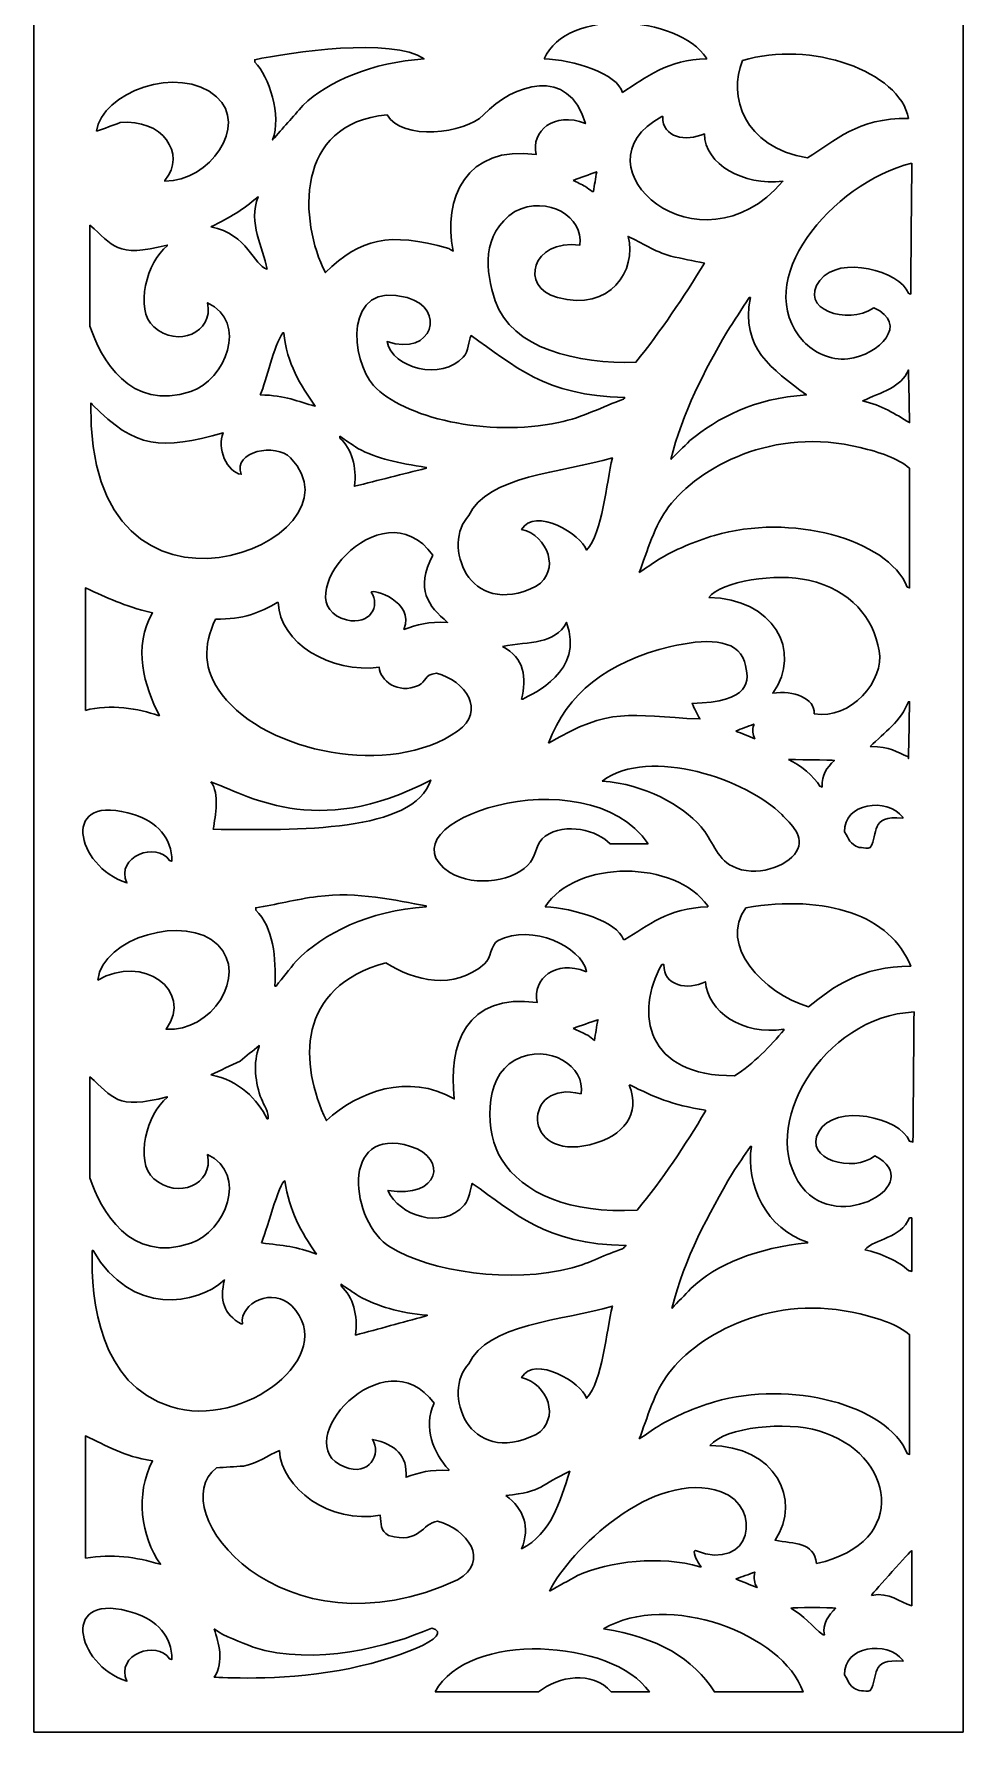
# Model space of a CAD drawing. Header units: centimetres. Extents: x 16.8 to 21.6, y -9 to 9.
# Drawn here: x 16.78 to 21.59, y -9 to -0.21 of the extents above; entities that cross this region are included whole.
import ezdxf

# ---------------------------------------------------------------- set-up
doc = ezdxf.new("R2010")
doc.units = ezdxf.units.CM
doc.header["$MEASUREMENT"] = 0
doc.layers.add('layer 1', color=7, linetype='Continuous')

msp = doc.modelspace()

# ---------------------------------------------------------------- linework, layer by layer
at = {"layer": 'layer 1', "color": 250, "lineweight": 30}
for points, knots in [([(16.78097, -9.00021), (16.78097, -9.00021), (16.78097, 9.00077), (16.78097, 9.00077), (16.78097, 9.00077), (16.78097, 9.00077), (21.58578, 9.00077), (21.58578, 9.00077), (21.58578, 9.00077), (21.58578, 9.00077), (21.58578, -9.00021), (21.58578, -9.00021), (21.58578, -9.00021), (21.58578, -9.00021), (16.78097, -9.00021), (16.78097, -9.00021)], [0, 0, 0, 0, 0.2, 0.2, 0.2, 0.2, 0.4, 0.4, 0.4, 0.4, 0.6, 0.6, 0.6, 0.6, 1, 1, 1, 1]), ([(19.41875, -0.33973), (19.53909, -0.07243), (20.10807, -0.11324), (20.25969, -0.33528), (20.25969, -0.33528), (20.25969, -0.33676), (20.25969, -0.33825), (20.25969, -0.33973), (20.25969, -0.33973), (20.06148, -0.34239), (19.94266, -0.43626), (19.82472, -0.51369), (19.82472, -0.51369), (19.80073, -0.41831), (19.56764, -0.34151), (19.41875, -0.33973)], [0, 0, 0, 0, 0.2, 0.2, 0.2, 0.2, 0.4, 0.4, 0.4, 0.4, 0.6, 0.6, 0.6, 0.6, 1, 1, 1, 1]), ([(17.92245, -0.35757), (17.92245, -0.35311), (17.92245, -0.34866), (17.92245, -0.34419), (17.92245, -0.34419), (18.10152, -0.30658), (18.63609, -0.22572), (18.79819, -0.33973), (18.79819, -0.33973), (18.53154, -0.35752), (18.30164, -0.45493), (18.17184, -0.5806), (18.17184, -0.5806), (18.11964, -0.64006), (18.06744, -0.69955), (18.01525, -0.75901), (18.01525, -0.75901), (18.06257, -0.63315), (17.9974, -0.42906), (17.92245, -0.35757)], [0, 0, 0, 0, 0.1666667, 0.1666667, 0.1666667, 0.1666667, 0.3333333, 0.3333333, 0.3333333, 0.3333333, 0.5, 0.5, 0.5, 0.5, 0.6666667, 0.6666667, 0.6666667, 0.6666667, 1, 1, 1, 1]), ([(20.44528, -0.34866), (20.79603, -0.23972), (21.26056, -0.4061), (21.30363, -0.64751), (21.30363, -0.64751), (21.0366, -0.64618), (20.92699, -0.76248), (20.78166, -0.85268), (20.78166, -0.85268), (20.44776, -0.79542), (20.37127, -0.53189), (20.44528, -0.34866)], [0, 0, 0, 0, 0.25, 0.25, 0.25, 0.25, 0.5, 0.5, 0.5, 0.5, 1, 1, 1, 1]), ([(17.10471, -0.71442), (17.12745, -0.51614), (17.52854, -0.36271), (17.72526, -0.53599), (17.72526, -0.53599), (17.8927, -0.68348), (17.68851, -0.97307), (17.45849, -0.97311), (17.45849, -0.97311), (17.45849, -0.97163), (17.45849, -0.97014), (17.45849, -0.96865), (17.45849, -0.96865), (17.57226, -0.83123), (17.44112, -0.64608), (17.2265, -0.66981), (17.2265, -0.66981), (17.1859, -0.68467), (17.1453, -0.69955), (17.10471, -0.71442)], [0, 0, 0, 0, 0.1666667, 0.1666667, 0.1666667, 0.1666667, 0.3333333, 0.3333333, 0.3333333, 0.3333333, 0.5, 0.5, 0.5, 0.5, 0.6666667, 0.6666667, 0.6666667, 0.6666667, 1, 1, 1, 1]), ([(18.60681, -0.62966), (18.68376, -0.76415), (19.01012, -0.729), (19.10557, -0.62966), (19.10557, -0.62966), (19.26052, -0.4684), (19.54587, -0.3751), (19.63333, -0.67427), (19.63333, -0.67427), (19.46855, -0.60954), (19.35051, -0.71438), (19.37815, -0.83485), (19.37815, -0.83485), (19.01529, -0.78298), (18.8946, -1.06563), (18.94898, -1.33442), (18.94898, -1.33442), (18.94126, -1.32996), (18.93352, -1.32549), (18.92579, -1.32103), (18.92579, -1.32103), (18.61367, -1.23427), (18.47094, -1.26777), (18.28783, -1.44592), (18.28783, -1.44592), (18.15257, -1.1811), (18.12676, -0.67176), (18.60681, -0.62966)], [0, 0, 0, 0, 0.125, 0.125, 0.125, 0.125, 0.25, 0.25, 0.25, 0.25, 0.375, 0.375, 0.375, 0.375, 0.5, 0.5, 0.5, 0.5, 0.625, 0.625, 0.625, 0.625, 0.75, 0.75, 0.75, 0.75, 1, 1, 1, 1]), ([(20.0277, -0.63858), (20.02964, -0.63858), (20.03157, -0.63858), (20.03351, -0.63858), (20.03351, -0.63858), (20.02904, -0.74837), (20.15301, -0.76921), (20.2481, -0.7278), (20.2481, -0.7278), (20.25195, -0.88876), (20.44867, -0.99513), (20.65407, -0.97311), (20.65407, -0.97311), (20.22329, -1.47859), (19.55345, -0.89468), (20.0277, -0.63858)], [0, 0, 0, 0, 0.2, 0.2, 0.2, 0.2, 0.4, 0.4, 0.4, 0.4, 0.6, 0.6, 0.6, 0.6, 1, 1, 1, 1]), ([(19.56953, -0.96865), (19.61013, -0.95379), (19.65074, -0.93892), (19.69133, -0.92405), (19.69133, -0.92405), (19.68553, -0.95825), (19.67973, -0.99245), (19.67393, -1.02664), (19.67393, -1.02664), (19.67199, -1.02664), (19.67006, -1.02664), (19.66813, -1.02664), (19.66813, -1.02664), (19.65653, -1.01773), (19.64493, -1.00879), (19.63333, -0.99988), (19.63333, -0.99988), (19.61207, -0.98948), (19.5908, -0.97907), (19.56953, -0.96865)], [0, 0, 0, 0, 0.1666667, 0.1666667, 0.1666667, 0.1666667, 0.3333333, 0.3333333, 0.3333333, 0.3333333, 0.5, 0.5, 0.5, 0.5, 0.6666667, 0.6666667, 0.6666667, 0.6666667, 1, 1, 1, 1]), ([(21.32102, -0.87944), (21.31909, -1.10542), (21.31716, -1.33146), (21.31523, -1.55744), (21.31523, -1.55744), (21.31136, -1.55595), (21.30749, -1.55446), (21.30363, -1.55298), (21.30363, -1.55298), (21.25976, -1.4385), (20.94817, -1.35178), (20.84545, -1.48607), (20.84545, -1.48607), (20.73169, -1.6348), (20.98673, -1.72041), (21.12383, -1.6288), (21.12383, -1.6288), (21.31057, -1.70856), (21.15265, -1.87424), (20.99045, -1.89197), (20.99045, -1.89197), (20.89853, -1.90201), (20.81117, -1.8574), (20.76068, -1.80206), (20.76068, -1.80206), (20.47961, -1.49409), (20.90468, -0.98483), (21.32102, -0.87944)], [0, 0, 0, 0, 0.125, 0.125, 0.125, 0.125, 0.25, 0.25, 0.25, 0.25, 0.375, 0.375, 0.375, 0.375, 0.5, 0.5, 0.5, 0.5, 0.625, 0.625, 0.625, 0.625, 0.75, 0.75, 0.75, 0.75, 1, 1, 1, 1]), ([(17.69627, -1.20952), (17.79959, -1.15756), (17.85818, -1.12408), (17.93985, -1.0534), (17.93985, -1.0534), (17.88729, -1.18925), (17.96672, -1.31498), (17.98625, -1.42808), (17.98625, -1.42808), (17.91665, -1.41025), (17.88827, -1.24681), (17.69627, -1.20952)], [0, 0, 0, 0, 0.25, 0.25, 0.25, 0.25, 0.5, 0.5, 0.5, 0.5, 1, 1, 1, 1]), ([(19.26796, -1.12923), (19.43934, -1.04309), (19.62568, -1.16009), (19.60433, -1.30319), (19.60433, -1.30319), (19.35452, -1.2715), (19.28982, -1.5218), (19.48834, -1.57527), (19.48834, -1.57527), (19.76095, -1.64872), (19.90088, -1.43368), (19.85371, -1.25858), (19.85371, -1.25858), (19.92468, -1.29314), (19.98893, -1.33553), (20.07411, -1.36118), (20.07411, -1.36118), (20.13209, -1.37307), (20.1901, -1.38497), (20.2481, -1.39686), (20.2481, -1.39686), (20.13978, -1.57507), (20.02328, -1.74764), (19.89431, -1.90981), (19.89431, -1.90981), (19.59324, -1.91994), (19.24815, -1.8407), (19.16666, -1.5915), (19.16666, -1.5915), (19.11659, -1.43839), (19.09049, -1.25035), (19.26796, -1.12923)], [0, 0, 0, 0, 0.1111111, 0.1111111, 0.1111111, 0.1111111, 0.2222222, 0.2222222, 0.2222222, 0.2222222, 0.3333333, 0.3333333, 0.3333333, 0.3333333, 0.4444444, 0.4444444, 0.4444444, 0.4444444, 0.5555556, 0.5555556, 0.5555556, 0.5555556, 0.6666667, 0.6666667, 0.6666667, 0.6666667, 0.7777778, 0.7777778, 0.7777778, 0.7777778, 1, 1, 1, 1]), ([(17.0699, -1.72247), (17.0699, -1.6355), (17.0699, -1.54852), (17.0699, -1.46153), (17.0699, -1.46153), (17.0699, -1.37455), (17.0699, -1.28757), (17.0699, -1.2006), (17.0699, -1.2006), (17.1906, -1.30247), (17.20358, -1.37359), (17.47008, -1.30319), (17.47008, -1.30319), (17.47008, -1.30468), (17.47008, -1.30617), (17.47008, -1.30765), (17.47008, -1.30765), (17.36714, -1.38682), (17.29741, -1.6366), (17.40048, -1.72693), (17.40048, -1.72693), (17.5241, -1.83527), (17.71026, -1.75983), (17.67886, -1.60204), (17.67886, -1.60204), (17.89159, -1.70403), (17.76979, -2.0012), (17.59188, -2.06146), (17.59188, -2.06146), (17.27699, -2.16811), (17.12591, -1.89044), (17.0699, -1.72247)], [0, 0, 0, 0, 0.1111111, 0.1111111, 0.1111111, 0.1111111, 0.2222222, 0.2222222, 0.2222222, 0.2222222, 0.3333333, 0.3333333, 0.3333333, 0.3333333, 0.4444444, 0.4444444, 0.4444444, 0.4444444, 0.5555556, 0.5555556, 0.5555556, 0.5555556, 0.6666667, 0.6666667, 0.6666667, 0.6666667, 0.7777778, 0.7777778, 0.7777778, 0.7777778, 1, 1, 1, 1]), ([(18.71119, -1.57527), (18.91301, -1.63078), (18.84578, -1.88354), (18.60681, -1.80276), (18.60681, -1.80276), (18.63346, -1.94336), (18.89005, -2.0059), (19.00118, -1.88305), (19.00118, -1.88305), (19.02812, -1.85327), (19.02877, -1.80041), (19.04177, -1.77153), (19.04177, -1.77153), (19.26177, -1.92443), (19.42116, -2.08441), (19.83632, -2.09269), (19.83632, -2.09269), (19.83439, -2.09567), (19.83245, -2.09864), (19.83052, -2.1016), (19.83052, -2.1016), (19.72185, -2.13897), (19.62346, -2.19463), (19.49414, -2.22204), (19.49414, -2.22204), (19.12609, -2.30006), (18.68835, -2.19598), (18.53721, -2.03025), (18.53721, -2.03025), (18.41977, -1.90145), (18.37697, -1.48336), (18.71119, -1.57527)], [0, 0, 0, 0, 0.1111111, 0.1111111, 0.1111111, 0.1111111, 0.2222222, 0.2222222, 0.2222222, 0.2222222, 0.3333333, 0.3333333, 0.3333333, 0.3333333, 0.4444444, 0.4444444, 0.4444444, 0.4444444, 0.5555556, 0.5555556, 0.5555556, 0.5555556, 0.6666667, 0.6666667, 0.6666667, 0.6666667, 0.7777778, 0.7777778, 0.7777778, 0.7777778, 1, 1, 1, 1]), ([(20.07411, -2.41384), (20.13601, -2.16928), (20.24869, -1.95468), (20.36409, -1.75369), (20.36409, -1.75369), (20.40275, -1.69423), (20.44141, -1.63475), (20.48007, -1.57527), (20.48007, -1.57527), (20.48201, -1.57527), (20.48394, -1.57527), (20.48588, -1.57527), (20.48588, -1.57527), (20.43518, -1.83981), (20.59605, -1.94262), (20.77586, -2.07931), (20.77586, -2.07931), (20.50222, -2.09657), (20.31787, -2.19828), (20.1727, -2.31571), (20.1727, -2.31571), (20.13984, -2.34842), (20.10696, -2.38114), (20.07411, -2.41384)], [0, 0, 0, 0, 0.1428571, 0.1428571, 0.1428571, 0.1428571, 0.2857143, 0.2857143, 0.2857143, 0.2857143, 0.4285714, 0.4285714, 0.4285714, 0.4285714, 0.5714286, 0.5714286, 0.5714286, 0.5714286, 0.7142857, 0.7142857, 0.7142857, 0.7142857, 1, 1, 1, 1]), ([(17.95145, -2.07931), (17.98393, -2.00164), (18.02025, -1.82677), (18.06745, -1.75815), (18.06745, -1.75815), (18.06938, -1.75815), (18.07131, -1.75815), (18.07324, -1.75815), (18.07324, -1.75815), (18.08764, -1.91744), (18.16002, -2.02781), (18.23563, -2.1373), (18.23563, -2.1373), (18.14395, -2.11417), (18.08476, -2.0802), (17.95145, -2.07931)], [0, 0, 0, 0, 0.2, 0.2, 0.2, 0.2, 0.4, 0.4, 0.4, 0.4, 0.6, 0.6, 0.6, 0.6, 1, 1, 1, 1]), ([(21.06584, -2.11054), (21.16602, -2.13065), (21.23659, -2.18039), (21.30942, -2.22204), (21.30942, -2.22204), (21.30749, -2.13136), (21.30556, -2.04064), (21.30363, -1.94996), (21.30363, -1.94996), (21.26438, -2.04137), (21.16447, -2.06409), (21.06584, -2.11054)], [0, 0, 0, 0, 0.25, 0.25, 0.25, 0.25, 0.5, 0.5, 0.5, 0.5, 1, 1, 1, 1]), ([(17.07571, -2.11945), (17.07764, -2.12243), (17.07957, -2.1254), (17.08151, -2.12837), (17.08151, -2.12837), (17.30702, -2.35757), (17.43884, -2.36542), (17.76006, -2.27556), (17.76006, -2.27556), (17.72382, -2.35102), (17.77907, -2.48228), (17.85285, -2.48967), (17.85285, -2.48967), (17.80826, -2.36973), (18.03129, -2.326), (18.10804, -2.40492), (18.10804, -2.40492), (18.52734, -2.83597), (17.04605, -3.44343), (17.07571, -2.11945)], [0, 0, 0, 0, 0.1666667, 0.1666667, 0.1666667, 0.1666667, 0.3333333, 0.3333333, 0.3333333, 0.3333333, 0.5, 0.5, 0.5, 0.5, 0.6666667, 0.6666667, 0.6666667, 0.6666667, 1, 1, 1, 1]), ([(19.91171, -2.99816), (19.95016, -2.894), (19.99298, -2.74952), (20.0625, -2.65916), (20.0625, -2.65916), (20.2215, -2.45254), (20.60337, -2.24036), (21.05424, -2.35139), (21.05424, -2.35139), (21.15348, -2.37584), (21.24719, -2.40572), (21.30942, -2.45845), (21.30942, -2.45845), (21.30942, -2.66509), (21.30942, -2.8718), (21.30942, -3.07845), (21.30942, -3.07845), (21.30556, -3.07696), (21.30169, -3.07547), (21.29782, -3.07398), (21.29782, -3.07398), (21.19445, -2.82155), (20.68985, -2.69054), (20.30029, -2.80637), (20.30029, -2.80637), (20.19499, -2.83767), (20.09419, -2.88179), (20.01031, -2.93125), (20.01031, -2.93125), (19.97744, -2.95356), (19.94457, -2.97586), (19.91171, -2.99816)], [0, 0, 0, 0, 0.1111111, 0.1111111, 0.1111111, 0.1111111, 0.2222222, 0.2222222, 0.2222222, 0.2222222, 0.3333333, 0.3333333, 0.3333333, 0.3333333, 0.4444444, 0.4444444, 0.4444444, 0.4444444, 0.5555556, 0.5555556, 0.5555556, 0.5555556, 0.6666667, 0.6666667, 0.6666667, 0.6666667, 0.7777778, 0.7777778, 0.7777778, 0.7777778, 1, 1, 1, 1]), ([(18.36323, -2.30233), (18.36323, -2.29935), (18.36323, -2.29638), (18.36323, -2.29341), (18.36323, -2.29341), (18.39415, -2.31422), (18.42509, -2.33504), (18.45601, -2.35585), (18.45601, -2.35585), (18.55546, -2.40945), (18.66612, -2.43238), (18.8098, -2.45399), (18.8098, -2.45399), (18.8098, -2.45547), (18.8098, -2.45696), (18.8098, -2.45845), (18.8098, -2.45845), (18.68608, -2.48967), (18.56233, -2.52089), (18.43862, -2.55212), (18.43862, -2.55212), (18.4506, -2.45087), (18.42561, -2.35944), (18.36323, -2.30233)], [0, 0, 0, 0, 0.1428571, 0.1428571, 0.1428571, 0.1428571, 0.2857143, 0.2857143, 0.2857143, 0.2857143, 0.4285714, 0.4285714, 0.4285714, 0.4285714, 0.5714286, 0.5714286, 0.5714286, 0.5714286, 0.7142857, 0.7142857, 0.7142857, 0.7142857, 1, 1, 1, 1]), ([(19.03018, -2.70383), (19.12077, -2.49745), (19.51599, -2.48088), (19.77252, -2.40498), (19.77252, -2.40498), (19.74012, -2.5339), (19.72311, -2.79172), (19.63914, -2.88225), (19.63914, -2.88225), (19.61327, -2.80194), (19.37166, -2.65656), (19.30275, -2.7752), (19.30275, -2.7752), (19.43971, -2.80728), (19.50535, -2.98949), (19.37815, -3.06959), (19.37815, -3.06959), (19.02389, -3.24468), (18.88973, -2.8474), (19.03018, -2.70383)], [0, 0, 0, 0, 0.1666667, 0.1666667, 0.1666667, 0.1666667, 0.3333333, 0.3333333, 0.3333333, 0.3333333, 0.5, 0.5, 0.5, 0.5, 0.6666667, 0.6666667, 0.6666667, 0.6666667, 1, 1, 1, 1]), ([(18.84459, -2.90895), (18.75097, -3.0867), (18.81993, -3.17039), (18.91998, -3.25686), (18.91998, -3.25686), (18.82219, -3.25032), (18.76224, -3.26966), (18.6938, -3.29255), (18.6938, -3.29255), (18.75476, -3.14781), (18.52794, -3.0796), (18.52561, -3.10074), (18.52561, -3.10074), (18.57313, -3.16933), (18.51942, -3.27368), (18.39803, -3.24348), (18.39803, -3.24348), (18.06578, -3.16082), (18.57398, -2.53777), (18.84459, -2.90895)], [0, 0, 0, 0, 0.1666667, 0.1666667, 0.1666667, 0.1666667, 0.3333333, 0.3333333, 0.3333333, 0.3333333, 0.5, 0.5, 0.5, 0.5, 0.6666667, 0.6666667, 0.6666667, 0.6666667, 1, 1, 1, 1]), ([(20.27129, -3.12751), (20.33293, -3.04295), (20.62308, -2.99972), (20.78746, -3.0383), (20.78746, -3.0383), (21.0096, -3.09046), (21.12081, -3.2328), (21.15283, -3.40406), (21.15283, -3.40406), (21.18106, -3.55506), (21.00441, -3.76413), (20.81646, -3.72967), (20.81646, -3.72967), (20.82151, -3.64955), (20.70912, -3.60757), (20.60187, -3.62262), (20.60187, -3.62262), (20.75851, -3.4042), (20.60352, -3.13258), (20.27129, -3.12751)], [0, 0, 0, 0, 0.1666667, 0.1666667, 0.1666667, 0.1666667, 0.3333333, 0.3333333, 0.3333333, 0.3333333, 0.5, 0.5, 0.5, 0.5, 0.6666667, 0.6666667, 0.6666667, 0.6666667, 1, 1, 1, 1]), ([(17.04671, -3.71183), (17.04671, -3.50073), (17.04671, -3.28955), (17.04671, -3.07845), (17.04671, -3.07845), (17.16953, -3.13256), (17.23337, -3.16766), (17.39469, -3.2078), (17.39469, -3.2078), (17.28995, -3.38019), (17.35123, -3.58846), (17.42948, -3.73859), (17.42948, -3.73859), (17.42755, -3.73859), (17.42562, -3.73859), (17.42369, -3.73859), (17.42369, -3.73859), (17.32515, -3.70286), (17.17257, -3.6783), (17.04671, -3.71183)], [0, 0, 0, 0, 0.1666667, 0.1666667, 0.1666667, 0.1666667, 0.3333333, 0.3333333, 0.3333333, 0.3333333, 0.5, 0.5, 0.5, 0.5, 0.6666667, 0.6666667, 0.6666667, 0.6666667, 1, 1, 1, 1]), ([(17.71946, -3.23903), (17.86384, -3.24262), (17.95142, -3.20429), (18.03844, -3.15427), (18.03844, -3.15427), (18.04038, -3.15427), (18.04232, -3.15427), (18.04424, -3.15427), (18.04424, -3.15427), (18.04972, -3.36285), (18.3163, -3.52102), (18.56621, -3.48881), (18.56621, -3.48881), (18.57054, -3.55465), (18.66094, -3.632), (18.7692, -3.58248), (18.7692, -3.58248), (18.81277, -3.56253), (18.79568, -3.52797), (18.86199, -3.52003), (18.86199, -3.52003), (19.01271, -3.55807), (19.12063, -3.71474), (18.97218, -3.81888), (18.97218, -3.81888), (18.62473, -4.06267), (17.98267, -3.93014), (17.75427, -3.63154), (17.75427, -3.63154), (17.65268, -3.49875), (17.65644, -3.37988), (17.71946, -3.23903)], [0, 0, 0, 0, 0.1111111, 0.1111111, 0.1111111, 0.1111111, 0.2222222, 0.2222222, 0.2222222, 0.2222222, 0.3333333, 0.3333333, 0.3333333, 0.3333333, 0.4444444, 0.4444444, 0.4444444, 0.4444444, 0.5555556, 0.5555556, 0.5555556, 0.5555556, 0.6666667, 0.6666667, 0.6666667, 0.6666667, 0.7777778, 0.7777778, 0.7777778, 0.7777778, 1, 1, 1, 1]), ([(19.20416, -3.38176), (19.34583, -3.35227), (19.47326, -3.37424), (19.53474, -3.25686), (19.53474, -3.25686), (19.63036, -3.51188), (19.3605, -3.62419), (19.30856, -3.65384), (19.30856, -3.65384), (19.30662, -3.65384), (19.30469, -3.65384), (19.30275, -3.65384), (19.30275, -3.65384), (19.32928, -3.54423), (19.31851, -3.43821), (19.20416, -3.38176)], [0, 0, 0, 0, 0.2, 0.2, 0.2, 0.2, 0.4, 0.4, 0.4, 0.4, 0.6, 0.6, 0.6, 0.6, 1, 1, 1, 1]), ([(19.44195, -3.88133), (19.53541, -3.62783), (19.74673, -3.45839), (20.07411, -3.38176), (20.07411, -3.38176), (20.24587, -3.34155), (20.41726, -3.33636), (20.45488, -3.4592), (20.45488, -3.4592), (20.48728, -3.56502), (20.4854, -3.66896), (20.18429, -3.67615), (20.18429, -3.67615), (20.19783, -3.70291), (20.21136, -3.72967), (20.22489, -3.75644), (20.22489, -3.75644), (19.85175, -3.74076), (19.76586, -3.69039), (19.44195, -3.88133)], [0, 0, 0, 0, 0.1666667, 0.1666667, 0.1666667, 0.1666667, 0.3333333, 0.3333333, 0.3333333, 0.3333333, 0.5, 0.5, 0.5, 0.5, 0.6666667, 0.6666667, 0.6666667, 0.6666667, 1, 1, 1, 1]), ([(21.10644, -3.89917), (21.17777, -3.82614), (21.26638, -3.76768), (21.30363, -3.66722), (21.30363, -3.66722), (21.30556, -3.66722), (21.30749, -3.66722), (21.30942, -3.66722), (21.30942, -3.66722), (21.30749, -3.76535), (21.30556, -3.86349), (21.30363, -3.96162), (21.30363, -3.96162), (21.30363, -3.95864), (21.30363, -3.95567), (21.30363, -3.9527), (21.30363, -3.9527), (21.23851, -3.92865), (21.21258, -3.89924), (21.10644, -3.89917)], [0, 0, 0, 0, 0.1666667, 0.1666667, 0.1666667, 0.1666667, 0.3333333, 0.3333333, 0.3333333, 0.3333333, 0.5, 0.5, 0.5, 0.5, 0.6666667, 0.6666667, 0.6666667, 0.6666667, 1, 1, 1, 1]), ([(20.41048, -3.81888), (20.44141, -3.80699), (20.47235, -3.7951), (20.50328, -3.7832), (20.50328, -3.7832), (20.50328, -3.78468), (20.50328, -3.78617), (20.50328, -3.78766), (20.50328, -3.78766), (20.49437, -3.81057), (20.49976, -3.83858), (20.50908, -3.85903), (20.50908, -3.85903), (20.47621, -3.84565), (20.44334, -3.83226), (20.41048, -3.81888)], [0, 0, 0, 0, 0.2, 0.2, 0.2, 0.2, 0.4, 0.4, 0.4, 0.4, 0.6, 0.6, 0.6, 0.6, 1, 1, 1, 1]), ([(19.95811, -4.4032), (19.89239, -4.4032), (19.82664, -4.4032), (19.76093, -4.4032), (19.76093, -4.4032), (19.69745, -4.33412), (19.52911, -4.28858), (19.42455, -4.36305), (19.42455, -4.36305), (19.37829, -4.396), (19.38232, -4.45263), (19.34916, -4.49686), (19.34916, -4.49686), (19.27467, -4.5962), (19.06436, -4.63086), (18.93159, -4.55039), (18.93159, -4.55039), (18.54541, -4.29743), (19.63527, -3.92738), (19.95811, -4.4032)], [0, 0, 0, 0, 0.1666667, 0.1666667, 0.1666667, 0.1666667, 0.3333333, 0.3333333, 0.3333333, 0.3333333, 0.5, 0.5, 0.5, 0.5, 0.6666667, 0.6666667, 0.6666667, 0.6666667, 1, 1, 1, 1]), ([(19.72033, -4.07759), (19.9658, -3.89449), (20.47429, -4.0735), (20.64826, -4.25155), (20.64826, -4.25155), (20.69419, -4.29855), (20.77126, -4.36483), (20.72366, -4.44334), (20.72366, -4.44334), (20.67707, -4.52019), (20.51514, -4.57996), (20.39308, -4.51917), (20.39308, -4.51917), (20.30804, -4.47682), (20.2879, -4.37786), (20.23069, -4.31399), (20.23069, -4.31399), (20.1292, -4.20069), (19.94245, -4.09526), (19.72033, -4.07759)], [0, 0, 0, 0, 0.1666667, 0.1666667, 0.1666667, 0.1666667, 0.3333333, 0.3333333, 0.3333333, 0.3333333, 0.5, 0.5, 0.5, 0.5, 0.6666667, 0.6666667, 0.6666667, 0.6666667, 1, 1, 1, 1]), ([(20.68306, -3.96608), (20.68306, -3.96608), (20.91594, -3.96927), (20.92085, -3.97053), (20.92085, -3.97053), (20.87877, -4.01061), (20.85631, -4.04377), (20.85705, -4.10881), (20.85705, -4.10881), (20.85319, -4.10733), (20.84931, -4.10584), (20.84545, -4.10435), (20.84545, -4.10435), (20.81805, -4.0555), (20.74184, -3.99202), (20.68306, -3.96608)], [0, 0, 0, 0, 0.2, 0.2, 0.2, 0.2, 0.4, 0.4, 0.4, 0.4, 0.6, 0.6, 0.6, 0.6, 1, 1, 1, 1]), ([(17.3019, -4.25244), (17.41015, -4.28731), (17.49853, -4.37066), (17.49328, -4.49331), (17.49328, -4.49331), (17.48942, -4.49182), (17.48555, -4.49034), (17.48168, -4.48885), (17.48168, -4.48885), (17.41865, -4.38833), (17.19901, -4.46775), (17.2613, -4.60482), (17.2613, -4.60482), (16.99547, -4.52071), (16.90812, -4.12562), (17.3019, -4.25244)], [0, 0, 0, 0, 0.2, 0.2, 0.2, 0.2, 0.4, 0.4, 0.4, 0.4, 0.6, 0.6, 0.6, 0.6, 1, 1, 1, 1]), ([(17.69627, -4.08205), (17.86376, -4.14003), (18.23735, -4.38822), (18.83299, -4.07312), (18.83299, -4.07312), (18.74645, -4.34368), (18.1434, -4.33323), (17.70786, -4.32737), (17.70786, -4.32737), (17.72063, -4.2526), (17.74158, -4.1456), (17.69627, -4.08205)], [0, 0, 0, 0, 0.25, 0.25, 0.25, 0.25, 0.5, 0.5, 0.5, 0.5, 1, 1, 1, 1]), ([(20.97305, -4.34075), (20.96744, -4.19119), (21.19209, -4.15979), (21.27462, -4.26493), (21.27462, -4.26493), (21.27462, -4.26641), (21.27462, -4.2679), (21.27462, -4.26939), (21.27462, -4.26939), (21.09792, -4.25377), (21.15165, -4.35109), (21.10644, -4.42104), (21.10644, -4.42104), (21.10257, -4.42253), (21.0987, -4.42402), (21.09484, -4.42551), (21.09484, -4.42551), (21.07937, -4.42402), (21.06391, -4.42253), (21.04843, -4.42104), (21.04843, -4.42104), (20.99914, -4.40498), (20.99662, -4.37636), (20.97305, -4.34075)], [0, 0, 0, 0, 0.1428571, 0.1428571, 0.1428571, 0.1428571, 0.2857143, 0.2857143, 0.2857143, 0.2857143, 0.4285714, 0.4285714, 0.4285714, 0.4285714, 0.5714286, 0.5714286, 0.5714286, 0.5714286, 0.7142857, 0.7142857, 0.7142857, 0.7142857, 1, 1, 1, 1]), ([(19.42455, -4.72882), (19.58256, -4.48154), (20.09985, -4.4848), (20.26549, -4.72435), (20.26549, -4.72435), (20.26549, -4.72584), (20.26549, -4.72733), (20.26549, -4.72882), (20.26549, -4.72882), (20.05639, -4.73704), (19.95808, -4.82502), (19.83632, -4.89831), (19.83632, -4.89831), (19.83439, -4.89831), (19.83245, -4.89831), (19.83052, -4.89831), (19.83052, -4.89831), (19.79695, -4.80492), (19.57377, -4.73583), (19.42455, -4.72882)], [0, 0, 0, 0, 0.1666667, 0.1666667, 0.1666667, 0.1666667, 0.3333333, 0.3333333, 0.3333333, 0.3333333, 0.5, 0.5, 0.5, 0.5, 0.6666667, 0.6666667, 0.6666667, 0.6666667, 1, 1, 1, 1]), ([(17.92825, -4.74665), (17.92825, -4.7422), (17.92825, -4.73773), (17.92825, -4.73327), (17.92825, -4.73327), (18.03101, -4.71853), (18.13397, -4.68993), (18.24723, -4.67529), (18.24723, -4.67529), (18.45507, -4.64841), (18.65338, -4.69521), (18.8098, -4.72435), (18.8098, -4.72435), (18.8098, -4.72584), (18.8098, -4.72733), (18.8098, -4.72882), (18.8098, -4.72882), (18.509, -4.74918), (18.27863, -4.86487), (18.13704, -5.00982), (18.13704, -5.00982), (18.10224, -5.05293), (18.06744, -5.09607), (18.03265, -5.13917), (18.03265, -5.13917), (18.03071, -5.13917), (18.02878, -5.13917), (18.02685, -5.13917), (18.02685, -5.13917), (18.03432, -4.9928), (18.01854, -4.83326), (17.92825, -4.74665)], [0, 0, 0, 0, 0.1111111, 0.1111111, 0.1111111, 0.1111111, 0.2222222, 0.2222222, 0.2222222, 0.2222222, 0.3333333, 0.3333333, 0.3333333, 0.3333333, 0.4444444, 0.4444444, 0.4444444, 0.4444444, 0.5555556, 0.5555556, 0.5555556, 0.5555556, 0.6666667, 0.6666667, 0.6666667, 0.6666667, 0.7777778, 0.7777778, 0.7777778, 0.7777778, 1, 1, 1, 1]), ([(20.46268, -4.73327), (20.87877, -4.66324), (21.21327, -4.77335), (21.31523, -5.03658), (21.31523, -5.03658), (21.06017, -5.03514), (20.91106, -5.14389), (20.78746, -5.24622), (20.78746, -5.24622), (20.54985, -5.17373), (20.32113, -4.92998), (20.46268, -4.73327)], [0, 0, 0, 0, 0.25, 0.25, 0.25, 0.25, 0.5, 0.5, 0.5, 0.5, 1, 1, 1, 1]), ([(17.1105, -5.10795), (17.13521, -4.88757), (17.5681, -4.76361), (17.73106, -4.92507), (17.73106, -4.92507), (17.89218, -5.08472), (17.69622, -5.37897), (17.46429, -5.36219), (17.46429, -5.36219), (17.60837, -5.15819), (17.34337, -4.97322), (17.1105, -5.10795)], [0, 0, 0, 0, 0.25, 0.25, 0.25, 0.25, 0.5, 0.5, 0.5, 0.5, 1, 1, 1, 1]), ([(18.60101, -5.01874), (18.75118, -5.11404), (18.95075, -5.1627), (19.11137, -5.0232), (19.11137, -5.0232), (19.14505, -4.99395), (19.14243, -4.92793), (19.18097, -4.90277), (19.18097, -4.90277), (19.35844, -4.8136), (19.61096, -4.9354), (19.63914, -5.06334), (19.63914, -5.06334), (19.6372, -5.06334), (19.63526, -5.06334), (19.63333, -5.06334), (19.63333, -5.06334), (19.48053, -5.00293), (19.35657, -5.09868), (19.38395, -5.22392), (19.38395, -5.22392), (19.01614, -5.17253), (18.91971, -5.44499), (18.95478, -5.72349), (18.95478, -5.72349), (18.7164, -5.58598), (18.45555, -5.68553), (18.29363, -5.835), (18.29363, -5.835), (18.15243, -5.54546), (18.13697, -5.14213), (18.60101, -5.01874)], [0, 0, 0, 0, 0.1111111, 0.1111111, 0.1111111, 0.1111111, 0.2222222, 0.2222222, 0.2222222, 0.2222222, 0.3333333, 0.3333333, 0.3333333, 0.3333333, 0.4444444, 0.4444444, 0.4444444, 0.4444444, 0.5555556, 0.5555556, 0.5555556, 0.5555556, 0.6666667, 0.6666667, 0.6666667, 0.6666667, 0.7777778, 0.7777778, 0.7777778, 0.7777778, 1, 1, 1, 1]), ([(20.0277, -5.02767), (20.03157, -5.02767), (20.03544, -5.02767), (20.03931, -5.02767), (20.03931, -5.02767), (20.03466, -5.13861), (20.16246, -5.16224), (20.25389, -5.11687), (20.25389, -5.11687), (20.26312, -5.26917), (20.44668, -5.39634), (20.65987, -5.36219), (20.65987, -5.36219), (20.65987, -5.36368), (20.65987, -5.36517), (20.65987, -5.36665), (20.65987, -5.36665), (20.58999, -5.44676), (20.50214, -5.54373), (20.40469, -5.60306), (20.40469, -5.60306), (19.94412, -5.60752), (19.88719, -5.27772), (20.0277, -5.02767)], [0, 0, 0, 0, 0.1428571, 0.1428571, 0.1428571, 0.1428571, 0.2857143, 0.2857143, 0.2857143, 0.2857143, 0.4285714, 0.4285714, 0.4285714, 0.4285714, 0.5714286, 0.5714286, 0.5714286, 0.5714286, 0.7142857, 0.7142857, 0.7142857, 0.7142857, 1, 1, 1, 1]), ([(21.33262, -5.27298), (21.33069, -5.49748), (21.32875, -5.72203), (21.32682, -5.94652), (21.32682, -5.94652), (21.32102, -5.94502), (21.31523, -5.94354), (21.30942, -5.94205), (21.30942, -5.94205), (21.26123, -5.8183), (20.92334, -5.74216), (20.83965, -5.89298), (20.83965, -5.89298), (20.75873, -6.03881), (21.01889, -6.10722), (21.12964, -6.01788), (21.12964, -6.01788), (21.40416, -6.15984), (20.94191, -6.42579), (20.75266, -6.17845), (20.75266, -6.17845), (20.51736, -5.87095), (20.86146, -5.2954), (21.33262, -5.27298)], [0, 0, 0, 0, 0.1428571, 0.1428571, 0.1428571, 0.1428571, 0.2857143, 0.2857143, 0.2857143, 0.2857143, 0.4285714, 0.4285714, 0.4285714, 0.4285714, 0.5714286, 0.5714286, 0.5714286, 0.5714286, 0.7142857, 0.7142857, 0.7142857, 0.7142857, 1, 1, 1, 1]), ([(19.56953, -5.35774), (19.61206, -5.34287), (19.6546, -5.328), (19.69712, -5.31313), (19.69712, -5.31313), (19.69133, -5.34881), (19.68553, -5.3845), (19.67973, -5.42018), (19.67973, -5.42018), (19.66813, -5.41126), (19.65653, -5.40233), (19.64493, -5.39342), (19.64493, -5.39342), (19.6198, -5.38153), (19.59466, -5.36963), (19.56953, -5.35774)], [0, 0, 0, 0, 0.2, 0.2, 0.2, 0.2, 0.4, 0.4, 0.4, 0.4, 0.6, 0.6, 0.6, 0.6, 1, 1, 1, 1]), ([(17.69627, -5.5986), (17.74652, -5.57481), (17.7968, -5.55102), (17.84705, -5.52723), (17.84705, -5.52723), (17.87992, -5.50047), (17.9128, -5.4737), (17.94565, -5.44694), (17.94565, -5.44694), (17.94565, -5.44843), (17.94565, -5.44992), (17.94565, -5.45141), (17.94565, -5.45141), (17.91295, -5.53489), (17.92544, -5.64279), (17.95725, -5.72349), (17.95725, -5.72349), (17.96869, -5.75254), (17.99817, -5.797), (17.99205, -5.82608), (17.99205, -5.82608), (17.99012, -5.82608), (17.98819, -5.82608), (17.98625, -5.82608), (17.98625, -5.82608), (17.9376, -5.72602), (17.84142, -5.62629), (17.69627, -5.5986)], [0, 0, 0, 0, 0.125, 0.125, 0.125, 0.125, 0.25, 0.25, 0.25, 0.25, 0.375, 0.375, 0.375, 0.375, 0.5, 0.5, 0.5, 0.5, 0.625, 0.625, 0.625, 0.625, 0.75, 0.75, 0.75, 0.75, 1, 1, 1, 1]), ([(19.26796, -5.52277), (19.44421, -5.42785), (19.63588, -5.5571), (19.61013, -5.69673), (19.61013, -5.69673), (19.30568, -5.61826), (19.29963, -6.04797), (19.65653, -5.95989), (19.65653, -5.95989), (19.83626, -5.91554), (19.91733, -5.80068), (19.85951, -5.65212), (19.85951, -5.65212), (19.86145, -5.65212), (19.86338, -5.65212), (19.86532, -5.65212), (19.86532, -5.65212), (19.98565, -5.71149), (20.07938, -5.75489), (20.25389, -5.78148), (20.25389, -5.78148), (20.25389, -5.78296), (20.25389, -5.78445), (20.25389, -5.78594), (20.25389, -5.78594), (20.14721, -5.96607), (20.03265, -6.13861), (19.90011, -6.29889), (19.90011, -6.29889), (19.55069, -6.31908), (19.30948, -6.21152), (19.19835, -6.03572), (19.19835, -6.03572), (19.11562, -5.90479), (19.10112, -5.61264), (19.26796, -5.52277)], [0, 0, 0, 0, 0.1, 0.1, 0.1, 0.1, 0.2, 0.2, 0.2, 0.2, 0.3, 0.3, 0.3, 0.3, 0.4, 0.4, 0.4, 0.4, 0.5, 0.5, 0.5, 0.5, 0.6, 0.6, 0.6, 0.6, 0.7, 0.7, 0.7, 0.7, 0.8, 0.8, 0.8, 0.8, 1, 1, 1, 1]), ([(17.0699, -6.13142), (17.0699, -6.04445), (17.0699, -5.95747), (17.0699, -5.87049), (17.0699, -5.87049), (17.0699, -5.7835), (17.0699, -5.69652), (17.0699, -5.60955), (17.0699, -5.60955), (17.1906, -5.71142), (17.20358, -5.78253), (17.47008, -5.71213), (17.47008, -5.71213), (17.47008, -5.71363), (17.47008, -5.71511), (17.47008, -5.7166), (17.47008, -5.7166), (17.36714, -5.79577), (17.29741, -6.04555), (17.40048, -6.13588), (17.40048, -6.13588), (17.5241, -6.24422), (17.71026, -6.16877), (17.67886, -6.01099), (17.67886, -6.01099), (17.89159, -6.11298), (17.76979, -6.41016), (17.59188, -6.47042), (17.59188, -6.47042), (17.27699, -6.57706), (17.12591, -6.29939), (17.0699, -6.13142)], [0, 0, 0, 0, 0.1111111, 0.1111111, 0.1111111, 0.1111111, 0.2222222, 0.2222222, 0.2222222, 0.2222222, 0.3333333, 0.3333333, 0.3333333, 0.3333333, 0.4444444, 0.4444444, 0.4444444, 0.4444444, 0.5555556, 0.5555556, 0.5555556, 0.5555556, 0.6666667, 0.6666667, 0.6666667, 0.6666667, 0.7777778, 0.7777778, 0.7777778, 0.7777778, 1, 1, 1, 1]), ([(18.7286, -5.96881), (18.92327, -6.02889), (18.87932, -6.24151), (18.61261, -6.1963), (18.61261, -6.1963), (18.61261, -6.19779), (18.61261, -6.19927), (18.61261, -6.20076), (18.61261, -6.20076), (18.66881, -6.32213), (18.88763, -6.40608), (19.00698, -6.27212), (19.00698, -6.27212), (19.03411, -6.24167), (19.03552, -6.19132), (19.04758, -6.16061), (19.04758, -6.16061), (19.26573, -6.31227), (19.42694, -6.47715), (19.84212, -6.48176), (19.84212, -6.48176), (19.83632, -6.48771), (19.83052, -6.49366), (19.82472, -6.49961), (19.82472, -6.49961), (19.73756, -6.52663), (19.65865, -6.57239), (19.56374, -6.59774), (19.56374, -6.59774), (19.25126, -6.68122), (18.83014, -6.617), (18.62421, -6.49069), (18.62421, -6.49069), (18.41781, -6.36409), (18.35713, -5.85417), (18.7286, -5.96881)], [0, 0, 0, 0, 0.1, 0.1, 0.1, 0.1, 0.2, 0.2, 0.2, 0.2, 0.3, 0.3, 0.3, 0.3, 0.4, 0.4, 0.4, 0.4, 0.5, 0.5, 0.5, 0.5, 0.6, 0.6, 0.6, 0.6, 0.7, 0.7, 0.7, 0.7, 0.8, 0.8, 0.8, 0.8, 1, 1, 1, 1]), ([(20.0799, -6.80738), (20.1455, -6.54499), (20.27012, -6.32097), (20.39308, -6.10709), (20.39308, -6.10709), (20.42401, -6.061), (20.45495, -6.0149), (20.48588, -5.96881), (20.48588, -5.96881), (20.48781, -5.96881), (20.48974, -5.96881), (20.49167, -5.96881), (20.49167, -5.96881), (20.45894, -6.16548), (20.57204, -6.40051), (20.78166, -6.46393), (20.78166, -6.46393), (20.78166, -6.46542), (20.78166, -6.4669), (20.78166, -6.46838), (20.78166, -6.46838), (20.52309, -6.49249), (20.30709, -6.57958), (20.1785, -6.70478), (20.1785, -6.70478), (20.14563, -6.73898), (20.11277, -6.77318), (20.0799, -6.80738)], [0, 0, 0, 0, 0.125, 0.125, 0.125, 0.125, 0.25, 0.25, 0.25, 0.25, 0.375, 0.375, 0.375, 0.375, 0.5, 0.5, 0.5, 0.5, 0.625, 0.625, 0.625, 0.625, 0.75, 0.75, 0.75, 0.75, 1, 1, 1, 1]), ([(17.95725, -6.46838), (17.97697, -6.43288), (18.04968, -6.14723), (18.07904, -6.14723), (18.07904, -6.14723), (18.10141, -6.30375), (18.16235, -6.40994), (18.24144, -6.52637), (18.24144, -6.52637), (18.14023, -6.48746), (18.0702, -6.48155), (17.95725, -6.46838)], [0, 0, 0, 0, 0.25, 0.25, 0.25, 0.25, 0.5, 0.5, 0.5, 0.5, 1, 1, 1, 1]), ([(21.07744, -6.50408), (21.1348, -6.44208), (21.26134, -6.44894), (21.30942, -6.33903), (21.30942, -6.33903), (21.31328, -6.33903), (21.31716, -6.33903), (21.32102, -6.33903), (21.32102, -6.33903), (21.32102, -6.4312), (21.32102, -6.52341), (21.32102, -6.61558), (21.32102, -6.61558), (21.31523, -6.61409), (21.30942, -6.6126), (21.30363, -6.61112), (21.30363, -6.61112), (21.25583, -6.56393), (21.16104, -6.52195), (21.07744, -6.50408)], [0, 0, 0, 0, 0.1666667, 0.1666667, 0.1666667, 0.1666667, 0.3333333, 0.3333333, 0.3333333, 0.3333333, 0.5, 0.5, 0.5, 0.5, 0.6666667, 0.6666667, 0.6666667, 0.6666667, 1, 1, 1, 1]), ([(17.08151, -6.50853), (17.08344, -6.50853), (17.08537, -6.50853), (17.08731, -6.50853), (17.08731, -6.50853), (17.28228, -6.84917), (17.62611, -6.7914), (17.76586, -6.66019), (17.76586, -6.66019), (17.74036, -6.76453), (17.76201, -6.83772), (17.85285, -6.88767), (17.85285, -6.88767), (17.85479, -6.88767), (17.85672, -6.88767), (17.85866, -6.88767), (17.85866, -6.88767), (17.84454, -6.77606), (18.01985, -6.69753), (18.11384, -6.794), (18.11384, -6.794), (18.3632, -7.04994), (17.86778, -7.437), (17.48748, -7.31587), (17.48748, -7.31587), (17.12159, -7.19933), (17.07552, -6.77502), (17.08151, -6.50853)], [0, 0, 0, 0, 0.125, 0.125, 0.125, 0.125, 0.25, 0.25, 0.25, 0.25, 0.375, 0.375, 0.375, 0.375, 0.5, 0.5, 0.5, 0.5, 0.625, 0.625, 0.625, 0.625, 0.75, 0.75, 0.75, 0.75, 1, 1, 1, 1]), ([(18.36902, -6.69141), (18.36902, -6.68844), (18.36902, -6.68546), (18.36902, -6.68249), (18.36902, -6.68249), (18.39995, -6.7033), (18.43089, -6.72412), (18.46182, -6.74493), (18.46182, -6.74493), (18.55722, -6.79571), (18.67051, -6.83151), (18.81559, -6.84306), (18.81559, -6.84306), (18.81173, -6.84455), (18.80786, -6.84604), (18.80399, -6.84753), (18.80399, -6.84753), (18.68415, -6.88023), (18.56426, -6.91295), (18.44442, -6.94565), (18.44442, -6.94565), (18.45667, -6.84201), (18.43257, -6.74962), (18.36902, -6.69141)], [0, 0, 0, 0, 0.1428571, 0.1428571, 0.1428571, 0.1428571, 0.2857143, 0.2857143, 0.2857143, 0.2857143, 0.4285714, 0.4285714, 0.4285714, 0.4285714, 0.5714286, 0.5714286, 0.5714286, 0.5714286, 0.7142857, 0.7142857, 0.7142857, 0.7142857, 1, 1, 1, 1]), ([(19.91171, -7.48313), (19.95016, -7.37897), (19.99298, -7.23449), (20.0625, -7.14413), (20.0625, -7.14413), (20.2215, -6.93751), (20.60337, -6.72532), (21.05424, -6.83636), (21.05424, -6.83636), (21.15348, -6.8608), (21.24719, -6.89069), (21.30942, -6.94341), (21.30942, -6.94341), (21.30942, -7.15006), (21.30942, -7.35676), (21.30942, -7.56341), (21.30942, -7.56341), (21.30556, -7.56193), (21.30169, -7.56044), (21.29782, -7.55895), (21.29782, -7.55895), (21.19445, -7.30652), (20.68985, -7.1755), (20.30029, -7.29133), (20.30029, -7.29133), (20.19499, -7.32264), (20.09419, -7.36676), (20.01031, -7.41622), (20.01031, -7.41622), (19.97744, -7.43851), (19.94457, -7.46083), (19.91171, -7.48313)], [0, 0, 0, 0, 0.1111111, 0.1111111, 0.1111111, 0.1111111, 0.2222222, 0.2222222, 0.2222222, 0.2222222, 0.3333333, 0.3333333, 0.3333333, 0.3333333, 0.4444444, 0.4444444, 0.4444444, 0.4444444, 0.5555556, 0.5555556, 0.5555556, 0.5555556, 0.6666667, 0.6666667, 0.6666667, 0.6666667, 0.7777778, 0.7777778, 0.7777778, 0.7777778, 1, 1, 1, 1]), ([(19.03018, -7.0942), (19.12077, -6.88782), (19.51599, -6.87124), (19.77252, -6.79535), (19.77252, -6.79535), (19.74012, -6.92427), (19.72311, -7.18209), (19.63914, -7.27262), (19.63914, -7.27262), (19.61327, -7.1923), (19.37166, -7.04692), (19.30275, -7.16557), (19.30275, -7.16557), (19.43971, -7.19765), (19.50535, -7.37986), (19.37815, -7.45996), (19.37815, -7.45996), (19.02389, -7.63505), (18.88973, -7.23777), (19.03018, -7.0942)], [0, 0, 0, 0, 0.1666667, 0.1666667, 0.1666667, 0.1666667, 0.3333333, 0.3333333, 0.3333333, 0.3333333, 0.5, 0.5, 0.5, 0.5, 0.6666667, 0.6666667, 0.6666667, 0.6666667, 1, 1, 1, 1]), ([(18.85039, -7.29803), (18.7911, -7.42452), (18.84924, -7.55845), (18.92579, -7.64148), (18.92579, -7.64148), (18.92579, -7.64297), (18.92579, -7.64446), (18.92579, -7.64595), (18.92579, -7.64595), (18.83322, -7.6411), (18.7701, -7.6563), (18.7054, -7.68162), (18.7054, -7.68162), (18.71246, -7.57036), (18.65266, -7.51068), (18.53142, -7.48537), (18.53142, -7.48537), (18.57767, -7.55968), (18.51807, -7.68052), (18.38642, -7.6281), (18.38642, -7.6281), (18.08424, -7.50778), (18.59467, -6.94691), (18.85039, -7.29803)], [0, 0, 0, 0, 0.1428571, 0.1428571, 0.1428571, 0.1428571, 0.2857143, 0.2857143, 0.2857143, 0.2857143, 0.4285714, 0.4285714, 0.4285714, 0.4285714, 0.5714286, 0.5714286, 0.5714286, 0.5714286, 0.7142857, 0.7142857, 0.7142857, 0.7142857, 1, 1, 1, 1]), ([(17.04671, -8.10091), (17.04671, -7.8898), (17.04671, -7.67864), (17.04671, -7.46752), (17.04671, -7.46752), (17.15947, -7.51854), (17.23707, -7.57168), (17.39469, -7.59688), (17.39469, -7.59688), (17.30323, -7.76984), (17.33345, -7.98635), (17.43529, -8.13213), (17.43529, -8.13213), (17.30474, -8.09477), (17.18986, -8.07511), (17.04671, -8.10091)], [0, 0, 0, 0, 0.2, 0.2, 0.2, 0.2, 0.4, 0.4, 0.4, 0.4, 0.6, 0.6, 0.6, 0.6, 1, 1, 1, 1]), ([(20.27709, -7.51659), (20.35766, -7.42023), (20.6721, -7.39143), (20.83965, -7.44076), (20.83965, -7.44076), (21.23088, -7.55594), (21.31659, -8.02119), (20.82806, -8.12767), (20.82806, -8.12767), (20.81476, -8.01533), (20.71335, -8.0268), (20.61347, -8.00724), (20.61347, -8.00724), (20.75582, -7.79399), (20.61288, -7.52165), (20.27709, -7.51659)], [0, 0, 0, 0, 0.2, 0.2, 0.2, 0.2, 0.4, 0.4, 0.4, 0.4, 0.6, 0.6, 0.6, 0.6, 1, 1, 1, 1]), ([(17.72526, -7.63256), (17.77165, -7.62959), (17.81807, -7.62661), (17.86445, -7.62364), (17.86445, -7.62364), (17.9379, -7.60724), (17.99064, -7.56907), (18.05004, -7.54336), (18.05004, -7.54336), (18.05894, -7.73532), (18.31238, -7.92669), (18.57201, -7.87788), (18.57201, -7.87788), (18.57627, -7.92368), (18.57028, -7.9585), (18.61522, -7.98293), (18.61522, -7.98293), (18.77723, -8.03056), (18.78644, -7.91892), (18.86778, -7.90911), (18.86778, -7.90911), (19.02154, -7.94891), (19.14182, -8.11359), (18.97218, -8.21242), (18.97218, -8.21242), (18.06176, -8.63367), (17.4386, -7.85012), (17.72526, -7.63256)], [0, 0, 0, 0, 0.125, 0.125, 0.125, 0.125, 0.25, 0.25, 0.25, 0.25, 0.375, 0.375, 0.375, 0.375, 0.5, 0.5, 0.5, 0.5, 0.625, 0.625, 0.625, 0.625, 0.75, 0.75, 0.75, 0.75, 1, 1, 1, 1]), ([(19.44774, -8.2704), (19.54601, -8.0666), (19.98423, -7.63249), (20.33509, -7.75745), (20.33509, -7.75745), (20.55158, -7.83457), (20.49374, -8.17555), (20.20169, -8.06076), (20.20169, -8.06076), (20.19976, -8.06225), (20.19783, -8.06374), (20.1959, -8.06522), (20.1959, -8.06522), (20.19876, -8.10188), (20.21598, -8.11977), (20.23069, -8.14551), (20.23069, -8.14551), (20.22875, -8.14551), (20.22682, -8.14551), (20.22489, -8.14551), (20.22489, -8.14551), (20.0239, -8.08428), (19.75582, -8.11639), (19.59273, -8.19012), (19.59273, -8.19012), (19.54441, -8.21688), (19.49607, -8.24364), (19.44774, -8.2704)], [0, 0, 0, 0, 0.125, 0.125, 0.125, 0.125, 0.25, 0.25, 0.25, 0.25, 0.375, 0.375, 0.375, 0.375, 0.5, 0.5, 0.5, 0.5, 0.625, 0.625, 0.625, 0.625, 0.75, 0.75, 0.75, 0.75, 1, 1, 1, 1]), ([(19.22156, -7.7753), (19.41714, -7.75724), (19.39718, -7.72014), (19.55214, -7.65041), (19.55214, -7.65041), (19.49967, -7.81077), (19.45754, -7.97307), (19.30275, -8.05184), (19.30275, -8.05184), (19.34863, -7.93798), (19.31466, -7.84777), (19.22156, -7.7753)], [0, 0, 0, 0, 0.25, 0.25, 0.25, 0.25, 0.5, 0.5, 0.5, 0.5, 1, 1, 1, 1]), ([(21.11224, -8.29271), (21.12542, -8.27156), (21.31716, -8.06076), (21.32102, -8.06076), (21.32102, -8.06076), (21.32102, -8.15591), (21.32102, -8.25109), (21.32102, -8.34624), (21.32102, -8.34624), (21.25616, -8.32945), (21.20868, -8.2743), (21.11224, -8.29271)], [0, 0, 0, 0, 0.25, 0.25, 0.25, 0.25, 0.5, 0.5, 0.5, 0.5, 1, 1, 1, 1]), ([(20.41048, -8.20796), (20.44334, -8.19607), (20.47621, -8.18417), (20.50908, -8.17228), (20.50908, -8.17228), (20.50258, -8.20323), (20.50498, -8.22955), (20.52067, -8.25257), (20.52067, -8.25257), (20.48395, -8.2377), (20.44721, -8.22282), (20.41048, -8.20796)], [0, 0, 0, 0, 0.25, 0.25, 0.25, 0.25, 0.5, 0.5, 0.5, 0.5, 1, 1, 1, 1]), ([(17.3019, -8.38456), (17.41015, -8.41942), (17.49853, -8.50277), (17.49328, -8.62542), (17.49328, -8.62542), (17.48942, -8.62394), (17.48555, -8.62245), (17.48168, -8.62096), (17.48168, -8.62096), (17.41865, -8.52044), (17.19901, -8.59986), (17.2613, -8.73693), (17.2613, -8.73693), (16.99547, -8.65282), (16.90812, -8.25774), (17.3019, -8.38456)], [0, 0, 0, 0, 0.2, 0.2, 0.2, 0.2, 0.4, 0.4, 0.4, 0.4, 0.6, 0.6, 0.6, 0.6, 1, 1, 1, 1]), ([(19.72612, -8.46666), (20.0597, -8.26767), (20.65451, -8.49262), (20.75845, -8.79228), (20.75845, -8.79228), (20.60575, -8.79228), (20.453, -8.79228), (20.30029, -8.79228), (20.30029, -8.79228), (20.19187, -8.61903), (20.00542, -8.50934), (19.72612, -8.46666)], [0, 0, 0, 0, 0.25, 0.25, 0.25, 0.25, 0.5, 0.5, 0.5, 0.5, 1, 1, 1, 1]), ([(20.69467, -8.35962), (20.70205, -8.35516), (20.90369, -8.35417), (20.92664, -8.35962), (20.92664, -8.35962), (20.89185, -8.39384), (20.85573, -8.44032), (20.86866, -8.49789), (20.86866, -8.49789), (20.86672, -8.49789), (20.86478, -8.49789), (20.86285, -8.49789), (20.86285, -8.49789), (20.80319, -8.45463), (20.76518, -8.39466), (20.69467, -8.35962)], [0, 0, 0, 0, 0.2, 0.2, 0.2, 0.2, 0.4, 0.4, 0.4, 0.4, 0.6, 0.6, 0.6, 0.6, 1, 1, 1, 1]), ([(17.71367, -8.46666), (17.76684, -8.50757), (17.84951, -8.53213), (17.91507, -8.56115), (17.91507, -8.56115), (18.23393, -8.66138), (18.62075, -8.55729), (18.83879, -8.4622), (18.83879, -8.4622), (18.97012, -8.49967), (18.65435, -8.62835), (18.35892, -8.68126), (18.35892, -8.68126), (18.04442, -8.73759), (17.74368, -8.71707), (17.71367, -8.71645), (17.71367, -8.71645), (17.76522, -8.63167), (17.73594, -8.54226), (17.71367, -8.46666)], [0, 0, 0, 0, 0.1666667, 0.1666667, 0.1666667, 0.1666667, 0.3333333, 0.3333333, 0.3333333, 0.3333333, 0.5, 0.5, 0.5, 0.5, 0.6666667, 0.6666667, 0.6666667, 0.6666667, 1, 1, 1, 1]), ([(18.85619, -8.79228), (19.02146, -8.47452), (19.77325, -8.51825), (19.96391, -8.79228), (19.96391, -8.79228), (19.89818, -8.79228), (19.83245, -8.79228), (19.76672, -8.79228), (19.76672, -8.79228), (19.66698, -8.67917), (19.49508, -8.71215), (19.38975, -8.79228), (19.38975, -8.79228), (19.21191, -8.79228), (19.03403, -8.79228), (18.85619, -8.79228)], [0, 0, 0, 0, 0.2, 0.2, 0.2, 0.2, 0.4, 0.4, 0.4, 0.4, 0.6, 0.6, 0.6, 0.6, 1, 1, 1, 1]), ([(20.97305, -8.70474), (20.96744, -8.55517), (21.19209, -8.52378), (21.27462, -8.62892), (21.27462, -8.62892), (21.27462, -8.6304), (21.27462, -8.63188), (21.27462, -8.63337), (21.27462, -8.63337), (21.09792, -8.61776), (21.15165, -8.71507), (21.10644, -8.78503), (21.10644, -8.78503), (21.10257, -8.78652), (21.0987, -8.788), (21.09484, -8.78949), (21.09484, -8.78949), (21.07937, -8.788), (21.06391, -8.78652), (21.04843, -8.78503), (21.04843, -8.78503), (20.99914, -8.76897), (20.99662, -8.74035), (20.97305, -8.70474)], [0, 0, 0, 0, 0.1428571, 0.1428571, 0.1428571, 0.1428571, 0.2857143, 0.2857143, 0.2857143, 0.2857143, 0.4285714, 0.4285714, 0.4285714, 0.4285714, 0.5714286, 0.5714286, 0.5714286, 0.5714286, 0.7142857, 0.7142857, 0.7142857, 0.7142857, 1, 1, 1, 1])]:
    msp.add_open_spline(points, degree=3, knots=knots, dxfattribs=at)

doc.saveas('drawing.dxf')
